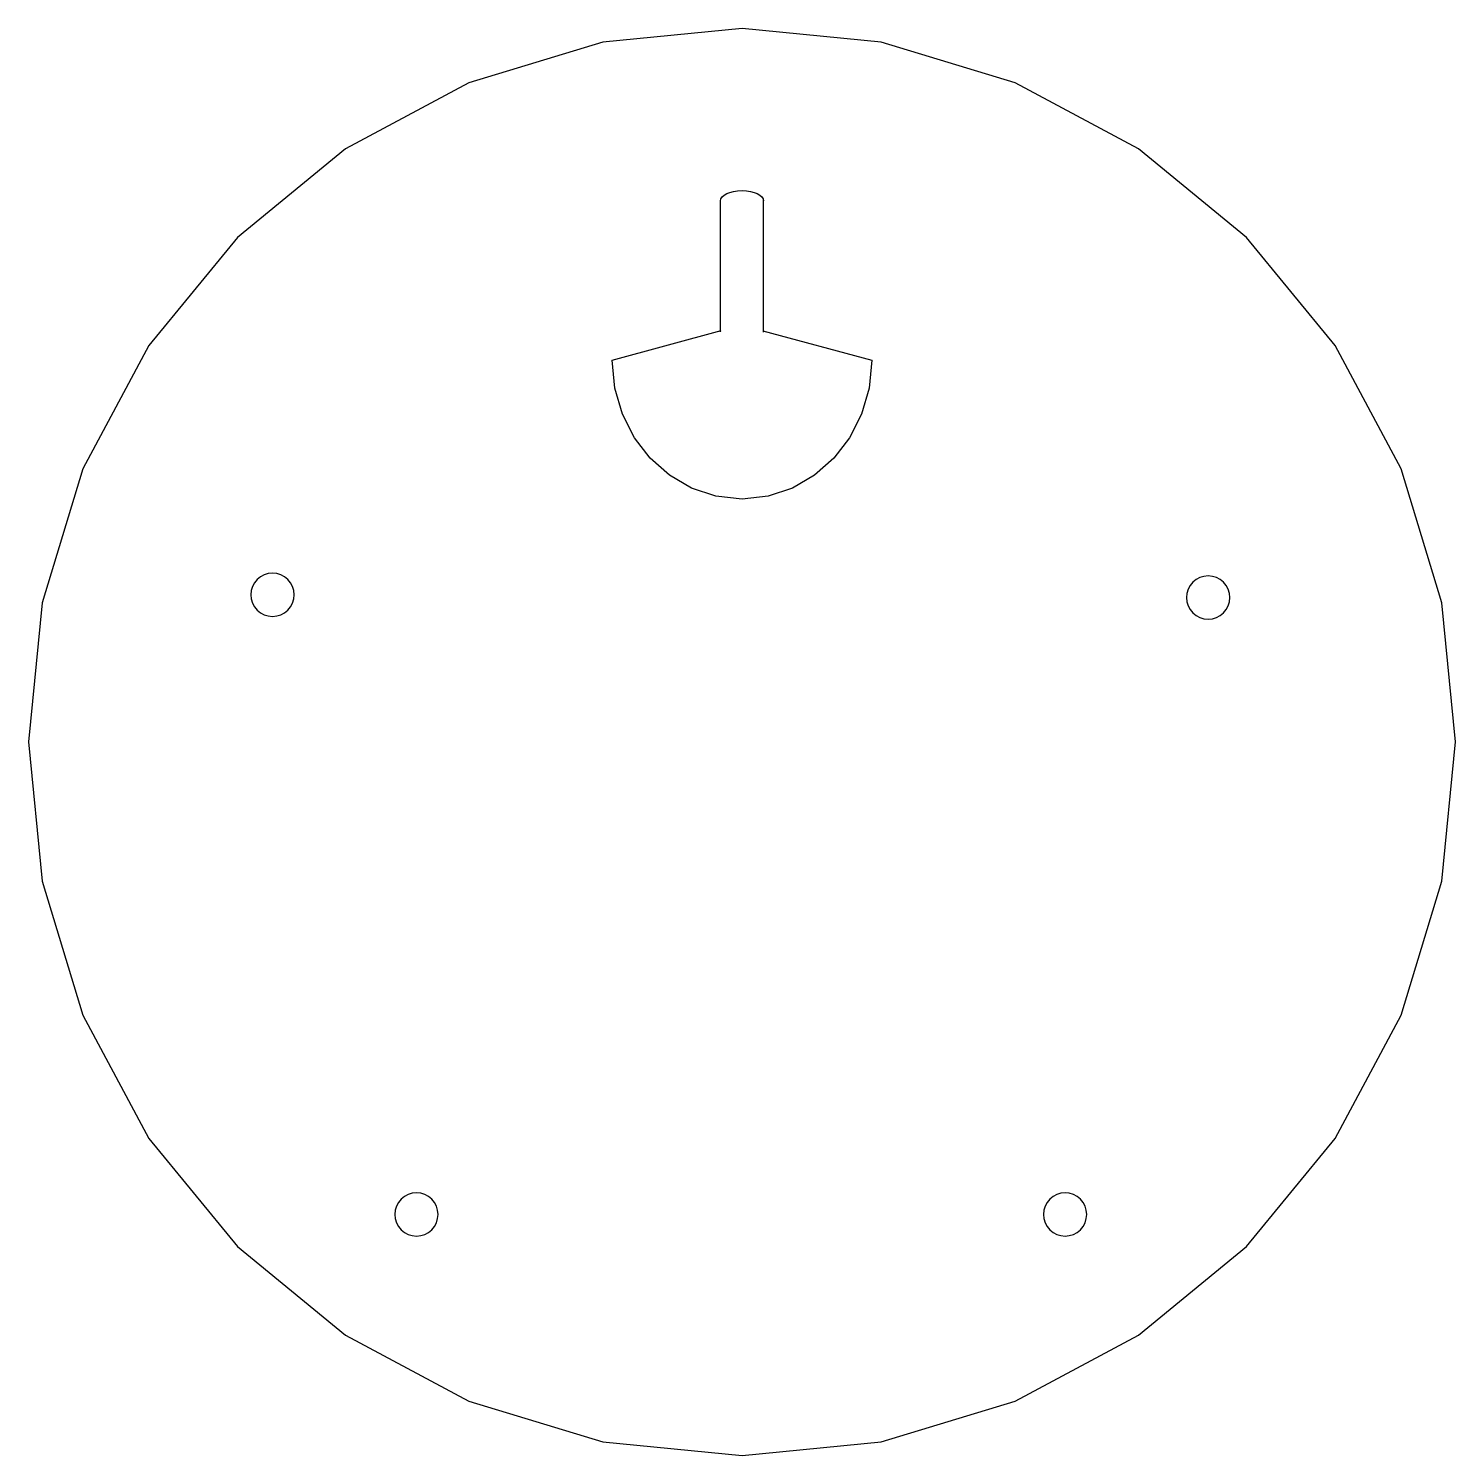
# Model space of a CAD drawing. Extents: x -47 to 52, y -43.7 to 55.3.
import ezdxf

# ---------------------------------------------------------------- set-up
doc = ezdxf.new("R2010")
doc.units = 0
doc.layers.add('20', color=7, linetype='CONTINUOUS')
doc.layers.add('LAYER_1', color=7, linetype='CONTINUOUS')

msp = doc.modelspace()

# ---------------------------------------------------------------- linework, layer by layer
at = {"layer": '20', "color": 250}
for points in [[(1.038, 43.301), (1.069, 43.446), (1.156, 43.581), (1.294, 43.703), (1.477, 43.81), (1.699, 43.898), (1.954, 43.964), (2.236, 44.006), (2.538, 44.021), (2.84, 44.006), (3.122, 43.964), (3.377, 43.898), (3.599, 43.81), (3.782, 43.703), (3.92, 43.581), (4.008, 43.446), (4.038, 43.301)], [(1.038, 34.217), (1.038, 43.332)], [(4.038, 34.203), (4.038, 43.37)], [(-6.462, 32.264), (1.1, 34.303)], [(3.986, 34.3), (11.538, 32.264)], [(11.538, 32.264), (11.355, 30.32), (10.831, 28.51), (10.001, 26.871), (8.902, 25.444), (7.57, 24.266), (6.041, 23.376), (4.352, 22.814), (2.538, 22.618), (0.724, 22.814), (-0.965, 23.376), (-2.494, 24.266), (-3.826, 25.444), (-4.925, 26.871), (-5.755, 28.51), (-6.279, 30.32), (-6.462, 32.264)], [(-6.458, 31.961), (-6.457, 31.957)]]:
    msp.add_lwpolyline(points, dxfattribs=at)
at = {"layer": 'LAYER_1', "color": 250}
for points in [[(2.538, 55.263), (-7.119, 54.312), (-16.405, 51.495), (-24.963, 46.92), (-32.464, 40.764), (-38.62, 33.263), (-43.194, 24.706), (-46.011, 15.42), (-46.962, 5.763), (-46.011, -3.894), (-43.194, -13.18), (-38.62, -21.738), (-32.464, -29.239), (-24.963, -35.395), (-16.405, -39.969), (-7.119, -42.786), (2.538, -43.737), (12.195, -42.786), (21.481, -39.969), (30.039, -35.395), (37.54, -29.239), (43.696, -21.738), (48.27, -13.18), (51.087, -3.894), (52.038, 5.763), (51.087, 15.42), (48.27, 24.706), (43.696, 33.263), (37.54, 40.764), (30.039, 46.92), (21.481, 51.495), (12.195, 54.312)], [(-30.037, 17.479), (-30.33, 17.45), (-30.611, 17.365), (-30.871, 17.226), (-31.098, 17.039), (-31.285, 16.812), (-31.423, 16.553), (-31.508, 16.271), (-31.537, 15.979), (-31.508, 15.686), (-31.423, 15.405), (-31.285, 15.145), (-31.098, 14.918), (-30.871, 14.732), (-30.611, 14.593), (-30.33, 14.508), (-30.037, 14.479), (-29.745, 14.508), (-29.463, 14.593), (-29.204, 14.732), (-28.977, 14.918), (-28.79, 15.145), (-28.651, 15.405), (-28.566, 15.686), (-28.537, 15.979), (-28.566, 16.271), (-28.651, 16.553), (-28.79, 16.812), (-28.977, 17.039), (-29.204, 17.226), (-29.463, 17.365), (-29.745, 17.45)], [(34.882, 17.285), (34.59, 17.256), (34.308, 17.17), (34.049, 17.032), (33.822, 16.845), (33.635, 16.618), (33.496, 16.359), (33.411, 16.077), (33.382, 15.785), (33.411, 15.492), (33.496, 15.211), (33.635, 14.951), (33.822, 14.724), (34.049, 14.537), (34.308, 14.399), (34.59, 14.313), (34.882, 14.285), (35.175, 14.313), (35.456, 14.399), (35.716, 14.537), (35.943, 14.724), (36.129, 14.951), (36.268, 15.211), (36.353, 15.492), (36.382, 15.785), (36.353, 16.077), (36.268, 16.359), (36.129, 16.618), (35.943, 16.845), (35.716, 17.032), (35.456, 17.17), (35.175, 17.256)], [(-20.048, -25.515), (-20.34, -25.544), (-20.622, -25.63), (-20.881, -25.768), (-21.108, -25.955), (-21.295, -26.182), (-21.434, -26.441), (-21.519, -26.723), (-21.548, -27.015), (-21.519, -27.308), (-21.434, -27.589), (-21.295, -27.849), (-21.108, -28.076), (-20.881, -28.263), (-20.622, -28.401), (-20.34, -28.487), (-20.048, -28.515), (-19.755, -28.487), (-19.474, -28.401), (-19.214, -28.263), (-18.987, -28.076), (-18.801, -27.849), (-18.662, -27.589), (-18.577, -27.308), (-18.548, -27.015), (-18.577, -26.723), (-18.662, -26.441), (-18.801, -26.182), (-18.987, -25.955), (-19.214, -25.768), (-19.474, -25.63), (-19.755, -25.544)], [(24.952, -25.515), (24.66, -25.544), (24.378, -25.63), (24.119, -25.768), (23.892, -25.955), (23.705, -26.182), (23.566, -26.441), (23.481, -26.723), (23.452, -27.015), (23.481, -27.308), (23.566, -27.589), (23.705, -27.849), (23.892, -28.076), (24.119, -28.263), (24.378, -28.401), (24.66, -28.487), (24.952, -28.515), (25.245, -28.487), (25.526, -28.401), (25.786, -28.263), (26.013, -28.076), (26.199, -27.849), (26.338, -27.589), (26.423, -27.308), (26.452, -27.015), (26.423, -26.723), (26.338, -26.441), (26.199, -26.182), (26.013, -25.955), (25.786, -25.768), (25.526, -25.63), (25.245, -25.544)]]:
    msp.add_lwpolyline(points, close=True, dxfattribs=at)

doc.saveas('drawing.dxf')
